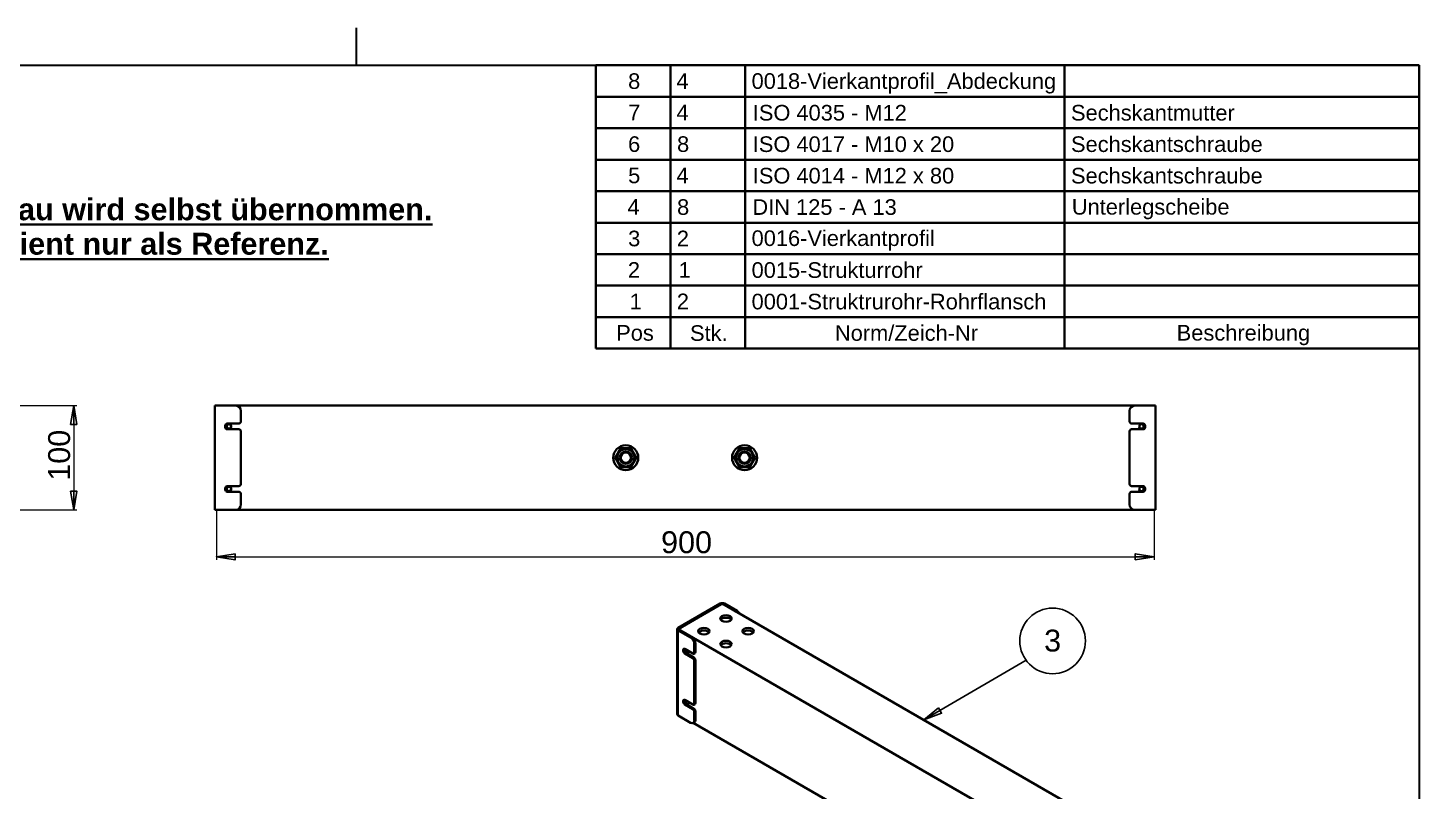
# Model space of a CAD drawing. Header units: millimetres. Extents: x 60 to 2494, y 57 to 1758.
# Drawn here: x 1124 to 2460, y 1025 to 1758 of the extents above; entities that cross this region are included whole.
import ezdxf

# ---------------------------------------------------------------- set-up
doc = ezdxf.new("R2010")
doc.units = ezdxf.units.MM
doc.header["$LTSCALE"] = 6
doc.layers.add('AM_0', color=7, linetype='Continuous', lineweight=35)
doc.layers.add('AM_6', color=7, linetype='Continuous', lineweight=35)
for name, color, linetype, lineweight, true_color in [('AM_4', 3, 'Continuous', 25, 0x00ff00), ('AM_5', 3, 'Continuous', 25, 0x00ff00), ('AM_TANG', 171, 'Continuous', 18, 0x8080ff), ('Skizziergeometrie(Böma)', 179, 'Continuous', 30, 0x262659)]:
    doc.layers.add(name, color=color, linetype=linetype, lineweight=lineweight, true_color=true_color)
doc.styles.add('WEC-2_5', font='arial.ttf')
doc.styles.add('WEC-3_5', font='arial.ttf')
doc.dimstyles.new('WEC_BEM', dxfattribs={"dimscale": 6, "dimtxt": 3.5, "dimasz": 3, "dimexe": 0.5, "dimexo": 0, "dimgap": 0.5, "dimtad": 1, "dimrnd": 1e-08, "dimtxsty": 'WEC-3_5', "dimblk": 'Filled-1', "dimcen": 0.09, "dimdle": 12, "dimclrd": 256, "dimclre": 256, "dimclrt": 7, "dimadec": 1, "dimazin": 2, "dimtfac": 0.571429, "dimtdec": 3, "dimtmove": 0, "dimatfit": 3, "dimldrblk": 'Filled-1', "dimfxl": 1, "dimtolj": 1, "dimlwd": 15, "dimlwe": 15, "dimarcsym": 0})

# ---------------------------------------------------------------- blocks, each defined once
blk = doc.blocks.new('Ränder A3')
at = {"layer": 'Skizziergeometrie(Böma)'}
for p, q in [((10, 287), (410, 287)), ((410, 287), (410, 10))]:
    blk.add_line(p, q, dxfattribs=at)
blk = doc.blocks.new('Faltmarken_A3')
at = {"layer": 'Skizziergeometrie(Böma)'}
blk.add_line((230, 0), (230, 6), dxfattribs=at)
blk = doc.blocks.new('Bauteilliste')
at = {"layer": 'AM_6'}
for p, q in [((410, 287), (278.31, 287)), ((278.31, 287), (278.31, 246.72)), ((290.23, 287), (290.23, 246.72)), ((302.15, 287), (302.15, 246.72)), ((353.24, 287), (353.24, 246.72)), ((410, 287), (410, 246.72)), ((410, 281.96), (278.31, 281.96)), ((410, 276.93), (278.31, 276.93)), ((410, 271.89), (278.31, 271.89)), ((410, 266.86), (278.31, 266.86)), ((410, 261.82), (278.31, 261.82)), ((410, 256.79), (278.31, 256.79)), ((410, 251.75), (278.31, 251.75)), ((410, 246.72), (278.31, 246.72)), ((278.31, 241.68), (278.31, 246.72)), ((290.23, 241.68), (290.23, 246.72)), ((302.15, 241.68), (302.15, 246.72)), ((353.24, 241.68), (353.24, 246.72)), ((410, 241.68), (410, 246.72)), ((410, 241.68), (278.31, 241.68))]:
    blk.add_line(p, q, dxfattribs=at)
at = {"layer": 'AM_6', "color": 7, "char_height": 2.5, "attachment_point": 7, "style": 'WEC-2_5'}
for s, insert in [('8', (283.45, 283.19)), ('4', (291.18, 283.23)), ('0018-Vierkantprofil_Abdeckung', (303.2, 282.48)), ('7', (283.47, 278.21)), ('4', (291.18, 278.2)), ('ISO 4035 - M12', (303.39, 278.13)), ('Sechskantmutter', (354.3, 278.13)), ('6', (283.44, 273.11)), ('8', (291.28, 273.11)), ('ISO 4017 - M10 x 20', (303.39, 273.1)), ('Sechskantschraube', (354.3, 273.1)), ('5', (283.45, 268.1)), ('4', (291.18, 268.13)), ('ISO 4014 - M12 x 80', (303.39, 268.06)), ('Sechskantschraube', (354.3, 268.06)), ('4', (283.35, 263.09)), ('8', (291.28, 263.04)), ('DIN 125 - A 13', (303.33, 263.04)), ('Unterlegscheibe', (354.43, 262.36)), ('3', (283.45, 258.01)), ('2', (291.24, 258.05)), ('0016-Vierkantprofil', (303.2, 257.34)), ('2', (283.41, 253.01)), ('1', (291.53, 253.01)), ('0015-Strukturrohr', (303.2, 252.96)), ('1', (283.7, 247.98)), ('2', (291.24, 247.98)), ('0001-Struktrurohr-Rohrflansch', (303.2, 247.92)), ('Pos', (281.54, 242.91)), ('Stk.', (293.35, 242.88)), ('Norm/Zeich-Nr', (316.53, 242.89)), ('Beschreibung', (371.21, 242.21))]:
    blk.add_mtext(s, dxfattribs=dict(at, insert=insert))
blk = doc.blocks.new('Positionsnummer1')
at = {"layer": 'AM_5', "linetype": 'Continuous', "lineweight": 25}
for p, q in [((333.34, 183.78), (347.15, 191.82)), ((333.08, 184.21), (330.74, 182.27)), ((333.34, 183.78), (330.74, 182.27)), ((330.74, 182.27), (333.59, 183.35)), ((333.59, 183.35), (333.08, 184.21))]:
    blk.add_line(p, q, dxfattribs=at)
at = {"layer": 'AM_5', "linetype": 'Continuous', "lineweight": 25, "flags": 128}
blk.add_lwpolyline([(333.08, 184.21), (330.74, 182.27), (333.59, 183.35), (333.08, 184.21)], dxfattribs=at)
at = {"layer": 'AM_5'}
blk.add_circle((351.36, 194.91), 5.25, dxfattribs=at)
blk.add_solid([(333.08, 184.21), (330.74, 182.27), (333.59, 183.35), (333.08, 184.21)], dxfattribs=at)
at = {"layer": 'AM_5', "color": 7, "insert": (351.36, 194.94), "char_height": 3.5, "attachment_point": 5, "style": 'WEC-3_5'}
blk.add_mtext('3', dxfattribs=at)
blk = doc.blocks.new('Filled-1')
at = {"color": 0}
for p, q in [((0, 0), (-1, 0.167)), ((-1, 0.167), (-1, -0.167)), ((-1, 0), (0, 0)), ((-1, -0.167), (0, 0))]:
    blk.add_line(p, q, dxfattribs=at)
at = {"color": 0, "flags": 128}
blk.add_lwpolyline([(-1, -0.167), (0, 0), (-1, 0.167), (-1, -0.167)], dxfattribs=at)
at = {"color": 0}
blk.add_solid([(-1, -0.167), (0, 0), (-1, 0.167), (-1, -0.167)], dxfattribs=at)
blk = doc.blocks.new('*D34')
at = {"layer": 'AM_5', "linetype": 'Continuous', "lineweight": 15, "transparency": 16777216}
for p, q in [((1096.5, 1395.3), (1171.5, 1395.3)), ((1168.5, 1377.3), (1168.5, 1313.3)), ((1096.5, 1295.3), (1171.5, 1295.3))]:
    blk.add_line(p, q, dxfattribs=at)
at = {"layer": 'Defpoints', "color": 0, "linetype": 'Continuous', "transparency": 16777216}
for p in [(1096.5, 1395.3), (1096.5, 1295.3), (1168.5, 1295.3)]:
    blk.add_point(p, dxfattribs=at)
at = {"layer": 'AM_5', "linetype": 'Continuous', "lineweight": 15, "transparency": 16777216, "xscale": 18, "yscale": 18, "zscale": 18}
for p, rotation in [((1168.5, 1395.3), 90), ((1168.5, 1295.3), 270)]:
    blk.add_blockref('Filled-1', p, dxfattribs=dict(at, rotation=rotation))
at = {"layer": 'AM_5', "color": 7, "linetype": 'Continuous', "lineweight": 18, "transparency": 16777216, "insert": (1144, 1323.2), "char_height": 21, "attachment_point": 1, "rotation": 90, "style": 'WEC-3_5'}
blk.add_mtext('\\A1;100', dxfattribs=at)
blk = doc.blocks.new('*D36')
at = {"layer": 'AM_5', "linetype": 'Continuous', "lineweight": 15, "transparency": 16777216}
for p, q in [((1305.5, 1295.3), (1305.5, 1247.2)), ((2205.5, 1295.3), (2205.5, 1247.2)), ((1323.5, 1250.2), (2187.5, 1250.2))]:
    blk.add_line(p, q, dxfattribs=at)
at = {"layer": 'Defpoints', "color": 0, "linetype": 'Continuous', "transparency": 16777216}
for p in [(1305.5, 1295.3), (2205.5, 1295.3), (2205.5, 1250.2)]:
    blk.add_point(p, dxfattribs=at)
at = {"layer": 'AM_5', "linetype": 'Continuous', "lineweight": 15, "transparency": 16777216, "xscale": 18, "yscale": 18, "zscale": 18, "rotation": 180}
blk.add_blockref('Filled-1', (1305.5, 1250.2), dxfattribs=at)
at = {"layer": 'AM_5', "linetype": 'Continuous', "lineweight": 15, "transparency": 16777216, "xscale": 18, "yscale": 18, "zscale": 18}
blk.add_blockref('Filled-1', (2205.5, 1250.2), dxfattribs=at)
at = {"layer": 'AM_5', "color": 7, "linetype": 'Continuous', "lineweight": 18, "transparency": 16777216, "insert": (1732.3, 1274.7), "char_height": 21, "attachment_point": 1, "style": 'WEC-3_5'}
blk.add_mtext('\\A1;900', dxfattribs=at)

msp = doc.modelspace()

# ---------------------------------------------------------------- linework, layer by layer
at = {"layer": 'AM_0'}
for p, q in [((1306.974, 1395.333), (1303.974, 1395.333)), ((1303.974, 1295.333), (1303.974, 1395.333)), ((1306.974, 1395.333), (1323.974, 1395.333)), ((1323.974, 1395.333), (2186.974, 1395.333)), ((1328.974, 1390.333), (1328.974, 1380.083)), ((2181.974, 1380.083), (2181.974, 1390.333)), ((2186.974, 1395.333), (2203.974, 1395.333)), ((2206.974, 1395.333), (2203.974, 1395.333)), ((2206.974, 1395.333), (2206.974, 1295.333)), ((1313.974, 1374.583), (1313.974, 1376.083)), ((1315.974, 1378.083), (1326.974, 1378.083)), ((2183.974, 1378.083), (2194.974, 1378.083)), ((2196.974, 1376.083), (2196.974, 1374.583)), ((1326.974, 1372.583), (1315.974, 1372.583)), ((1328.974, 1370.583), (1328.974, 1320.083)), ((2181.974, 1320.083), (2181.974, 1370.583)), ((2194.974, 1372.583), (2183.974, 1372.583)), ((1313.974, 1314.583), (1313.974, 1316.083)), ((1315.974, 1318.083), (1326.974, 1318.083)), ((1326.974, 1312.583), (1315.974, 1312.583)), ((1328.974, 1310.583), (1328.974, 1300.333)), ((2181.974, 1300.333), (2181.974, 1310.583)), ((2183.974, 1318.083), (2194.974, 1318.083)), ((2194.974, 1312.583), (2183.974, 1312.583)), ((2196.974, 1316.083), (2196.974, 1314.583)), ((1303.974, 1295.333), (1306.974, 1295.333)), ((1323.974, 1295.333), (1306.974, 1295.333)), ((1323.974, 1295.333), (2186.974, 1295.333)), ((2203.974, 1295.333), (2186.974, 1295.333)), ((2203.974, 1295.333), (2206.974, 1295.333)), ((1791.119, 1205.249), (1748.693, 1180.754)), ((1788.998, 1205.249), (1748.693, 1181.979)), ((1790.059, 1204.637), (1749.753, 1181.367)), ((1791.119, 1205.249), (2427.515, 837.826)), ((1792.18, 1204.637), (1804.201, 1197.697)), ((1805.261, 1198.309), (1793.241, 1205.249)), ((1747.814, 1099.105), (1747.814, 1180.754)), ((1748.693, 1180.754), (2385.089, 813.331)), ((1748.693, 1179.53), (1760.714, 1172.589)), ((1749.753, 1180.142), (1761.774, 1173.202)), ((1764.249, 1166.466), (1764.249, 1158.097)), ((1765.31, 1167.078), (1765.31, 1158.709)), ((1753.643, 1159.73), (1753.643, 1160.954)), ((1754.703, 1161.567), (1754.703, 1160.342)), ((1755.057, 1161.771), (1762.835, 1157.28)), ((1762.835, 1152.789), (1755.057, 1157.28)), ((1756.117, 1157.892), (1763.896, 1153.402)), ((1763.835, 1157.181), (1764.896, 1157.793)), ((1764.249, 1150.34), (1764.249, 1109.107)), ((1765.31, 1150.952), (1765.31, 1109.719)), ((1753.643, 1110.74), (1753.643, 1111.964)), ((1754.703, 1112.577), (1754.703, 1111.352)), ((1755.057, 1112.781), (1762.835, 1108.29)), ((1756.117, 1108.903), (1763.896, 1104.412)), ((1763.835, 1108.191), (1764.896, 1108.804)), ((1760.714, 1090.94), (1748.693, 1097.88)), ((1762.835, 1103.8), (1755.057, 1108.29)), ((1764.249, 1101.35), (1764.249, 1092.981)), ((1765.31, 1101.962), (1765.31, 1093.593)), ((1764.274, 1091.304), (1763.214, 1090.692)), ((1763.239, 1090.707), (2006.536, 950.239))]:
    msp.add_line(p, q, dxfattribs=at)
for centre, radius in [((1317.474, 1375.333), 2.067), ((2193.474, 1375.333), 2.067), ((1698.474, 1345.333), 12), ((1698.474, 1345.333), 8.3), ((1698.474, 1345.333), 6), ((1698.474, 1345.333), 6), ((1698.474, 1345.333), 4.926), ((1812.474, 1345.333), 12), ((1812.474, 1345.333), 8.3), ((1812.474, 1345.333), 6), ((1812.474, 1345.333), 6), ((1812.474, 1345.333), 4.926), ((1317.474, 1315.333), 2.067), ((2193.474, 1315.333), 2.067)]:
    msp.add_circle(centre, radius, dxfattribs=at)
for centre, radius, start, end in [((1323.974, 1390.333), 5, 0, 90), ((2186.974, 1390.333), 5, 90, 180), ((1315.974, 1376.083), 2, 90, 180), ((1326.974, 1380.083), 2, 270, 0), ((2183.974, 1380.083), 2, 180, 270), ((2194.974, 1376.083), 2, 0, 90), ((1315.974, 1374.583), 2, 180, 270), ((1326.974, 1370.583), 2, 0, 90), ((2183.974, 1370.583), 2, 90, 180), ((2194.974, 1374.583), 2, 270, 0), ((1315.974, 1316.083), 2, 90, 180), ((1315.974, 1314.583), 2, 180, 270), ((1326.974, 1320.083), 2, 270, 0), ((1326.974, 1310.583), 2, 0, 90), ((2183.974, 1320.083), 2, 180, 270), ((2183.974, 1310.583), 2, 90, 180), ((2194.974, 1316.083), 2, 0, 90), ((2194.974, 1314.583), 2, 270, 0), ((1323.974, 1300.333), 5, 270, 0), ((2186.974, 1300.333), 5, 180, 270)]:
    msp.add_arc(centre, radius, start, end, dxfattribs=at)
for centre, major_axis, start_param, end_param in [((1791.119, 1204.024), (-3, 0), 3.92699082, 5.49778714), ((1791.119, 1204.024), (1.5, 0), 0.78539816, 2.35619449), ((1794.655, 1188.511), (-5.5, 0), 3.53755322, 5.88722474), ((1805.261, 1194.227), (-2.5, 4.33), 4.70238831, 5.49778714), ((1750.814, 1180.754), (-3, 0), 5.49778714, 7.06858347), ((1750.814, 1180.754), (-1.5, 0), 5.49778714, 7.06858347), ((1773.442, 1176.264), (-5.5, 0), 3.53755322, 5.88722474), ((1815.868, 1176.264), (-5.5, 0), 3.53755322, 5.88722474), ((1755.057, 1160.138), (-1, 1.732), 5.49778714, 7.06858347), ((1756.117, 1160.75), (-1, 1.732), 0.55898987, 0.78539816), ((1760.714, 1168.507), (2.5, -4.33), 0.78539816, 2.35619449), ((1761.774, 1169.119), (-2.5, 4.33), 3.92699082, 5.49778714), ((1794.655, 1164.016), (-5.5, 0), 3.53755322, 5.88722474), ((1755.057, 1158.913), (1, -1.732), 3.92699082, 5.49778714), ((1756.117, 1159.525), (-1, 1.732), 0.78539816, 2.35619449), ((1757.178, 1159.525), (1.033, -1.79), 3.27754998, 7.71802431), ((1762.835, 1158.913), (1, -1.732), 5.49778714, 7.06858347), ((1762.835, 1151.156), (1, -1.732), 0.78539816, 2.35619449), ((1763.896, 1151.769), (-1, 1.732), 3.92699082, 5.49778714), ((1763.896, 1159.525), (1, -1.732), 0, 0.78539816), ((1755.057, 1111.148), (-1, 1.732), 5.49778714, 7.06858347), ((1755.057, 1109.923), (1, -1.732), 3.92699082, 5.49778714), ((1756.117, 1111.76), (-1, 1.732), 0.55898987, 0.78539816), ((1756.117, 1110.536), (-1, 1.732), 0.78539816, 2.35619449), ((1757.178, 1110.536), (1.033, -1.79), 3.27754998, 7.71802431), ((1762.835, 1109.923), (1, -1.732), 5.49778714, 7.06858347), ((1763.896, 1110.536), (1, -1.732), 0, 0.78539816), ((1750.814, 1099.105), (-3, 0), 0, 0.78539816), ((1762.835, 1102.167), (1, -1.732), 0.78539816, 2.35619449), ((1763.896, 1102.779), (-1, 1.732), 3.92699082, 5.49778714), ((1760.714, 1095.022), (2.5, -4.33), 5.49778714, 7.06858347), ((1761.774, 1095.635), (2.5, -4.33), 0, 0.78539816)]:
    msp.add_ellipse(centre, major_axis=major_axis, ratio=0.57735027, start_param=start_param, end_param=end_param, dxfattribs=at)
for centre in [(1794.655, 1190.961), (1773.442, 1178.713), (1815.868, 1178.713), (1794.655, 1166.466)]:
    msp.add_ellipse(centre, major_axis=(5.5, 0), ratio=0.57735027, dxfattribs=at)
for points in [[(1688.082, 1345.333), (1690.68, 1349.833), (1693.278, 1354.333)], [(1693.278, 1354.333), (1698.474, 1354.333), (1703.67, 1354.333)], [(1703.67, 1354.333), (1706.268, 1349.833), (1708.866, 1345.333)], [(1802.082, 1345.333), (1804.68, 1349.833), (1807.278, 1354.333)], [(1807.278, 1354.333), (1812.474, 1354.333), (1817.67, 1354.333)], [(1817.67, 1354.333), (1820.268, 1349.833), (1822.866, 1345.333)], [(1693.278, 1336.333), (1690.68, 1340.833), (1688.082, 1345.333)], [(1703.67, 1336.333), (1698.474, 1336.333), (1693.278, 1336.333)], [(1708.866, 1345.333), (1706.268, 1340.833), (1703.67, 1336.333)], [(1807.278, 1336.333), (1804.68, 1340.833), (1802.082, 1345.333)], [(1817.67, 1336.333), (1812.474, 1336.333), (1807.278, 1336.333)], [(1822.866, 1345.333), (1820.268, 1340.833), (1817.67, 1336.333)]]:
    msp.add_rational_spline(points, [1, 1.15470053838, 1], degree=2, dxfattribs=at)
at = {"layer": 'AM_4'}
for centre, radius, start, end in [((1317.474, 1375.333), 2.5, 190, 100), ((2193.474, 1375.333), 2.5, 190, 100), ((1698.474, 1345.333), 4.95, 11.025069, 281.025069), ((1812.474, 1345.333), 4.95, 11.025069, 281.025069), ((1317.474, 1315.333), 2.5, 190, 100), ((2193.474, 1315.333), 2.5, 190, 100)]:
    msp.add_arc(centre, radius, start, end, dxfattribs=at)
at = {"layer": 'AM_TANG'}
for p, q in [((1790.059, 1204.637), (1788.998, 1205.249)), ((1793.241, 1205.249), (1792.18, 1204.637)), ((1805.261, 1198.309), (1804.201, 1197.697)), ((1748.693, 1181.979), (1749.753, 1181.367)), ((1749.753, 1180.142), (1748.693, 1179.53)), ((1748.693, 1179.53), (1748.693, 1097.88)), ((1761.774, 1173.202), (1760.714, 1172.589)), ((1764.249, 1166.466), (1765.31, 1167.078)), ((1753.643, 1160.954), (1754.703, 1161.567)), ((1754.703, 1160.342), (1753.643, 1159.73)), ((1755.057, 1157.28), (1756.117, 1157.892)), ((1763.896, 1153.402), (1762.835, 1152.789)), ((1765.31, 1158.709), (1764.249, 1158.097)), ((1764.249, 1150.34), (1765.31, 1150.952)), ((1753.643, 1111.964), (1754.703, 1112.577)), ((1754.703, 1111.352), (1753.643, 1110.74)), ((1755.057, 1108.29), (1756.117, 1108.903)), ((1765.31, 1109.719), (1764.249, 1109.107)), ((1763.896, 1104.412), (1762.835, 1103.8)), ((1764.249, 1101.35), (1765.31, 1101.962)), ((1765.31, 1093.593), (1764.249, 1092.981))]:
    msp.add_line(p, q, dxfattribs=at)

# ---------------------------------------------------------------- block references
at = {"xscale": 6, "yscale": 6, "zscale": 6}
for name, p in [('Faltmarken_A3', (60, 1722)), ('Ränder A3', (0, 0))]:
    msp.add_blockref(name, p, dxfattribs=at)
at = {"layer": 'AM_5', "xscale": 6, "yscale": 6, "zscale": 6}
msp.add_blockref('Positionsnummer1', (0, 0), dxfattribs=at)
at = {"layer": 'AM_6', "xscale": 6, "yscale": 6, "zscale": 6}
msp.add_blockref('Bauteilliste', (0, 0), dxfattribs=at)

# ---------------------------------------------------------------- texts
at = {"layer": 'AM_6', "color": 7, "insert": (942.335, 1594.28), "char_height": 21, "width": 570.5694, "attachment_point": 1, "line_spacing_factor": 0.944221, "style": 'WEC-3_5'}
msp.add_mtext('\\fArial|b1|i0;{\\H21.0000;\\LZusammenbau wird selbst übernommen.\\P}\\fArial|b1|i0;{\\H21.0000;\\LZeichnung dient nur als Referenz.}', dxfattribs=at)

# ---------------------------------------------------------------- dimensions: what is measured, and where the dimension line sits
at = {"layer": 'AM_5', "linetype": 'Continuous', "lineweight": 18}
for base, p1, p2, angle, picture, middle in [((1168.482, 1295.333), (1096.482, 1395.333), (1096.482, 1295.333), 90, '*D34', (1168.482, 1345.333)), ((2205.474, 1250.23), (1305.474, 1295.333), (2205.474, 1295.333), 180, '*D36', (1755.474, 1250.23))]:
    dim = msp.add_linear_dim(base=base, p1=p1, p2=p2, angle=angle, dimstyle='WEC_BEM', override={"dimgap": 0.5, "dimdec": 2, "dimtol": 0, "dimlim": 0, "dimtp": 0, "dimtm": 0, "dimtdec": 3, "dimtofl": 0, "dimatfit": 1}, dxfattribs=at)
    dim.commit()
    dim.dimension.update_dxf_attribs({"geometry": picture, "text_midpoint": middle, "dimtype": 160})

doc.saveas('drawing.dxf')
